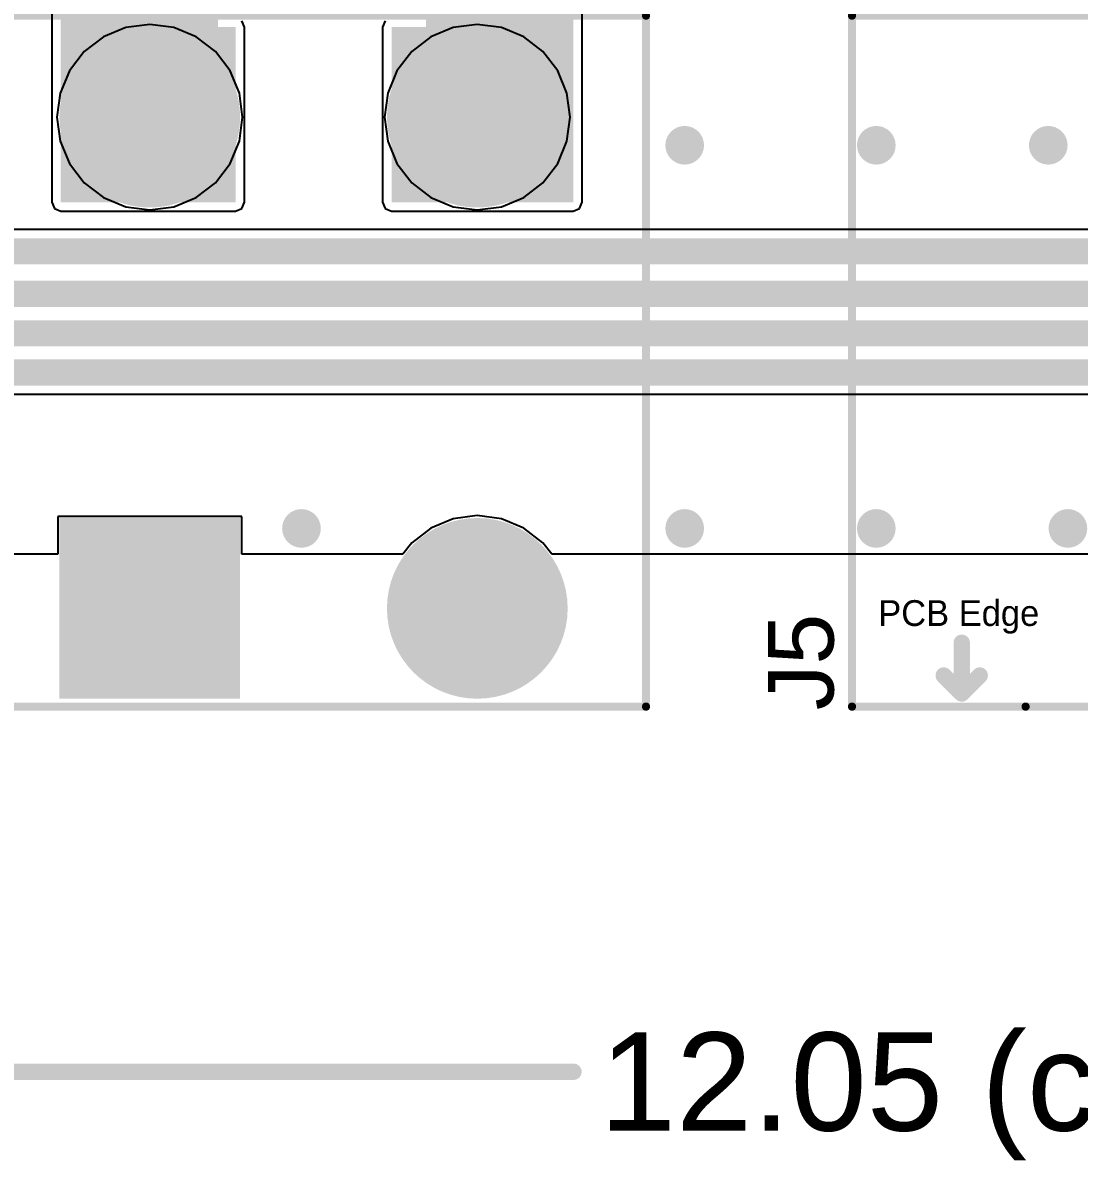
# Model space of a CAD drawing. Header units: millimetres. Extents: x -0.27 to 4.7, y -0.39 to 2.83.
# Drawn here: x 1.621 to 2.266, y -0.393 to 0.302 of the extents above; entities that cross this region are included whole.
import ezdxf

# ---------------------------------------------------------------- set-up
doc = ezdxf.new("R2010")
doc.units = ezdxf.units.MM
doc.header["$MEASUREMENT"] = 0
for name, color, linetype in [('BottomLayer', 5, 'Continuous'), ('BottomSolder', 6, 'Continuous'), ('Mechanical1', 6, 'Continuous'), ('MultiLayer', 9, 'Continuous'), ('PadHoleLayer', 156, 'Continuous'), ('TopLayer', 1, 'Continuous'), ('TopOverlay', 2, 'Continuous'), ('TopSolder', 216, 'Continuous'), ('ViaHoleLayer', 16, 'Continuous')]:
    doc.layers.add(name, color=color, linetype=linetype)
doc.styles.add('Arial', font='arial.ttf', dxfattribs={"height": 0.2})

# ---------------------------------------------------------------- blocks, each defined once
blk = doc.blocks.new('HA0200500000G_2')
at = {"layer": 'BottomLayer'}
h = blk.add_hatch(color=5, dxfattribs=at)
edge = h.paths.add_edge_path()
edge.add_arc((-0.1, 0.15), 0.05118, 0, 360)
h = blk.add_hatch(color=5, dxfattribs=at)
edge = h.paths.add_edge_path()
edge.add_arc((0.1, 0.15), 0.05118, 0, 360)
blk.add_hatch(color=5, dxfattribs=at).paths.add_polyline_path([(-0.15118, -0.09882), (-0.04882, -0.09882), (-0.04882, -0.20118), (-0.15118, -0.20118)])
h = blk.add_hatch(color=5, dxfattribs=at)
edge = h.paths.add_edge_path()
edge.add_arc((0.1, -0.15), 0.05118, 0, 360)
at = {"layer": 'BottomSolder'}
h = blk.add_hatch(color=6, dxfattribs=at)
edge = h.paths.add_edge_path()
edge.add_arc((-0.1, 0.15), 0.05518, 0, 360)
h = blk.add_hatch(color=6, dxfattribs=at)
edge = h.paths.add_edge_path()
edge.add_arc((0.1, 0.15), 0.05518, 0, 360)
blk.add_hatch(color=6, dxfattribs=at).paths.add_polyline_path([(-0.15518, -0.09482), (-0.04482, -0.09482), (-0.04482, -0.20518), (-0.15518, -0.20518)])
h = blk.add_hatch(color=6, dxfattribs=at)
edge = h.paths.add_edge_path()
edge.add_arc((0.1, -0.15), 0.05518, 0, 360)
at = {"layer": 'MultiLayer'}
h = blk.add_hatch(color=9, dxfattribs=at)
edge = h.paths.add_edge_path()
edge.add_arc((-0.1, 0.15), 0.05118, 0, 360)
h = blk.add_hatch(color=9, dxfattribs=at)
edge = h.paths.add_edge_path()
edge.add_arc((0.1, 0.15), 0.05118, 0, 360)
blk.add_hatch(color=9, dxfattribs=at).paths.add_polyline_path([(-0.15118, -0.09882), (-0.04882, -0.09882), (-0.04882, -0.20118), (-0.15118, -0.20118)])
h = blk.add_hatch(color=9, dxfattribs=at)
edge = h.paths.add_edge_path()
edge.add_arc((0.1, -0.15), 0.05118, 0, 360)
at = {"layer": 'PadHoleLayer'}
h = blk.add_hatch(color=156, dxfattribs=at)
edge = h.paths.add_edge_path()
edge.add_arc((-0.1, 0.15), 0.02559, 0, 360)
h = blk.add_hatch(color=156, dxfattribs=at)
edge = h.paths.add_edge_path()
edge.add_arc((0.1, 0.15), 0.02559, 0, 360)
h = blk.add_hatch(color=156, dxfattribs=at)
edge = h.paths.add_edge_path()
edge.add_arc((-0.1, -0.15), 0.02559, 0, 360)
h = blk.add_hatch(color=156, dxfattribs=at)
edge = h.paths.add_edge_path()
edge.add_arc((0.1, -0.15), 0.02559, 0, 360)
at = {"layer": 'TopLayer'}
h = blk.add_hatch(color=1, dxfattribs=at)
edge = h.paths.add_edge_path()
edge.add_arc((-0.1, 0.15), 0.05118, 0, 360)
h = blk.add_hatch(color=1, dxfattribs=at)
edge = h.paths.add_edge_path()
edge.add_arc((0.1, 0.15), 0.05118, 0, 360)
blk.add_hatch(color=1, dxfattribs=at).paths.add_polyline_path([(-0.15118, -0.09882), (-0.04882, -0.09882), (-0.04882, -0.20118), (-0.15118, -0.20118)])
h = blk.add_hatch(color=1, dxfattribs=at)
edge = h.paths.add_edge_path()
edge.add_arc((0.1, -0.15), 0.05118, 0, 360)
at = {"layer": 'TopSolder'}
h = blk.add_hatch(color=216, dxfattribs=at)
edge = h.paths.add_edge_path()
edge.add_arc((-0.1, 0.15), 0.05518, 0, 360)
h = blk.add_hatch(color=216, dxfattribs=at)
edge = h.paths.add_edge_path()
edge.add_arc((0.1, 0.15), 0.05518, 0, 360)
blk.add_hatch(color=216, dxfattribs=at).paths.add_polyline_path([(-0.15518, -0.09482), (-0.04482, -0.09482), (-0.04482, -0.20518), (-0.15518, -0.20518)])
h = blk.add_hatch(color=216, dxfattribs=at)
edge = h.paths.add_edge_path()
edge.add_arc((0.1, -0.15), 0.05518, 0, 360)
at = {"layer": 'TopOverlay'}
for points, const_width in [([(-0.301, -0.21), (-0.301, 0.212)], 0.005), ([(-0.301, 0.212), (0.203, 0.212)], 0.005), ([(0.203, -0.21), (0.203, 0.212)], 0.005), ([(-0.234, -0.202), (-0.234, -0.171)], 0.01), ([(-0.245, -0.191), (-0.234, -0.202)], 0.01), ([(-0.234, -0.202), (-0.223, -0.191)], 0.01), ([(-0.301, -0.21), (-0.195, -0.21)], 0.005), ([(-0.195, -0.21), (0.203, -0.21)], 0.005)]:
    blk.add_lwpolyline(points, dxfattribs=dict(at, const_width=const_width))
for points, const_width in [([(-0.30225, 0.212, 1), (-0.29975, 0.212, 1)], 0.0025), ([(-0.30225, 0.212, 1), (-0.29975, 0.212, 1)], 0.0025), ([(0.20175, 0.212, 1), (0.20425, 0.212, 1)], 0.0025), ([(0.20175, 0.212, 1), (0.20425, 0.212, 1)], 0.0025), ([(-0.2365, -0.171, 1), (-0.2315, -0.171, 1)], 0.005), ([(-0.2475, -0.191, 1), (-0.2425, -0.191, 1)], 0.005), ([(-0.2255, -0.191, 1), (-0.2205, -0.191, 1)], 0.005), ([(-0.2365, -0.202, 1), (-0.2315, -0.202, 1)], 0.005), ([(-0.2365, -0.202, 1), (-0.2315, -0.202, 1)], 0.005), ([(-0.2365, -0.202, 1), (-0.2315, -0.202, 1)], 0.005), ([(-0.30225, -0.21, 1), (-0.29975, -0.21, 1)], 0.0025), ([(-0.30225, -0.21, 1), (-0.29975, -0.21, 1)], 0.0025), ([(-0.19625, -0.21, 1), (-0.19375, -0.21, 1)], 0.0025), ([(-0.19625, -0.21, 1), (-0.19375, -0.21, 1)], 0.0025), ([(0.20175, -0.21, 1), (0.20425, -0.21, 1)], 0.0025), ([(0.20175, -0.21, 1), (0.20425, -0.21, 1)], 0.0025)]:
    blk.add_lwpolyline(points, format="xyb", close=True, dxfattribs=dict(at, const_width=const_width))
blk.add_text('PCB Edge', height=0.015748, dxfattribs=at).set_placement((-0.285, -0.16075))
blk = doc.blocks.new('HA0200500000G_4')
at = {"layer": 'BottomLayer'}
h = blk.add_hatch(color=5, dxfattribs=at)
edge = h.paths.add_edge_path()
edge.add_arc((-0.1, 0.15), 0.05118, 0, 360)
h = blk.add_hatch(color=5, dxfattribs=at)
edge = h.paths.add_edge_path()
edge.add_arc((0.1, 0.15), 0.05118, 0, 360)
blk.add_hatch(color=5, dxfattribs=at).paths.add_polyline_path([(-0.15118, -0.09882), (-0.04882, -0.09882), (-0.04882, -0.20118), (-0.15118, -0.20118)])
h = blk.add_hatch(color=5, dxfattribs=at)
edge = h.paths.add_edge_path()
edge.add_arc((0.1, -0.15), 0.05118, 0, 360)
at = {"layer": 'BottomSolder'}
h = blk.add_hatch(color=6, dxfattribs=at)
edge = h.paths.add_edge_path()
edge.add_arc((-0.1, 0.15), 0.05518, 0, 360)
h = blk.add_hatch(color=6, dxfattribs=at)
edge = h.paths.add_edge_path()
edge.add_arc((0.1, 0.15), 0.05518, 0, 360)
blk.add_hatch(color=6, dxfattribs=at).paths.add_polyline_path([(-0.15518, -0.09482), (-0.04482, -0.09482), (-0.04482, -0.20518), (-0.15518, -0.20518)])
h = blk.add_hatch(color=6, dxfattribs=at)
edge = h.paths.add_edge_path()
edge.add_arc((0.1, -0.15), 0.05518, 0, 360)
at = {"layer": 'MultiLayer'}
h = blk.add_hatch(color=9, dxfattribs=at)
edge = h.paths.add_edge_path()
edge.add_arc((-0.1, 0.15), 0.05118, 0, 360)
h = blk.add_hatch(color=9, dxfattribs=at)
edge = h.paths.add_edge_path()
edge.add_arc((0.1, 0.15), 0.05118, 0, 360)
blk.add_hatch(color=9, dxfattribs=at).paths.add_polyline_path([(-0.15118, -0.09882), (-0.04882, -0.09882), (-0.04882, -0.20118), (-0.15118, -0.20118)])
h = blk.add_hatch(color=9, dxfattribs=at)
edge = h.paths.add_edge_path()
edge.add_arc((0.1, -0.15), 0.05118, 0, 360)
at = {"layer": 'PadHoleLayer'}
h = blk.add_hatch(color=156, dxfattribs=at)
edge = h.paths.add_edge_path()
edge.add_arc((-0.1, 0.15), 0.02559, 0, 360)
h = blk.add_hatch(color=156, dxfattribs=at)
edge = h.paths.add_edge_path()
edge.add_arc((0.1, 0.15), 0.02559, 0, 360)
h = blk.add_hatch(color=156, dxfattribs=at)
edge = h.paths.add_edge_path()
edge.add_arc((-0.1, -0.15), 0.02559, 0, 360)
h = blk.add_hatch(color=156, dxfattribs=at)
edge = h.paths.add_edge_path()
edge.add_arc((0.1, -0.15), 0.02559, 0, 360)
at = {"layer": 'TopLayer'}
h = blk.add_hatch(color=1, dxfattribs=at)
edge = h.paths.add_edge_path()
edge.add_arc((-0.1, 0.15), 0.05118, 0, 360)
h = blk.add_hatch(color=1, dxfattribs=at)
edge = h.paths.add_edge_path()
edge.add_arc((0.1, 0.15), 0.05118, 0, 360)
blk.add_hatch(color=1, dxfattribs=at).paths.add_polyline_path([(-0.15118, -0.09882), (-0.04882, -0.09882), (-0.04882, -0.20118), (-0.15118, -0.20118)])
h = blk.add_hatch(color=1, dxfattribs=at)
edge = h.paths.add_edge_path()
edge.add_arc((0.1, -0.15), 0.05118, 0, 360)
at = {"layer": 'TopSolder'}
h = blk.add_hatch(color=216, dxfattribs=at)
edge = h.paths.add_edge_path()
edge.add_arc((-0.1, 0.15), 0.05518, 0, 360)
h = blk.add_hatch(color=216, dxfattribs=at)
edge = h.paths.add_edge_path()
edge.add_arc((0.1, 0.15), 0.05518, 0, 360)
blk.add_hatch(color=216, dxfattribs=at).paths.add_polyline_path([(-0.15518, -0.09482), (-0.04482, -0.09482), (-0.04482, -0.20518), (-0.15518, -0.20518)])
h = blk.add_hatch(color=216, dxfattribs=at)
edge = h.paths.add_edge_path()
edge.add_arc((0.1, -0.15), 0.05518, 0, 360)
at = {"layer": 'TopOverlay'}
for points, const_width in [([(-0.301, -0.21), (-0.301, 0.212)], 0.005), ([(-0.301, 0.212), (0.203, 0.212)], 0.005), ([(0.203, -0.21), (0.203, 0.212)], 0.005), ([(-0.234, -0.202), (-0.234, -0.171)], 0.01), ([(-0.245, -0.191), (-0.234, -0.202)], 0.01), ([(-0.234, -0.202), (-0.223, -0.191)], 0.01), ([(-0.301, -0.21), (-0.195, -0.21)], 0.005), ([(-0.195, -0.21), (0.203, -0.21)], 0.005)]:
    blk.add_lwpolyline(points, dxfattribs=dict(at, const_width=const_width))
for points, const_width in [([(-0.30225, 0.212, 1), (-0.29975, 0.212, 1)], 0.0025), ([(-0.30225, 0.212, 1), (-0.29975, 0.212, 1)], 0.0025), ([(0.20175, 0.212, 1), (0.20425, 0.212, 1)], 0.0025), ([(0.20175, 0.212, 1), (0.20425, 0.212, 1)], 0.0025), ([(-0.2365, -0.171, 1), (-0.2315, -0.171, 1)], 0.005), ([(-0.2475, -0.191, 1), (-0.2425, -0.191, 1)], 0.005), ([(-0.2255, -0.191, 1), (-0.2205, -0.191, 1)], 0.005), ([(-0.2365, -0.202, 1), (-0.2315, -0.202, 1)], 0.005), ([(-0.2365, -0.202, 1), (-0.2315, -0.202, 1)], 0.005), ([(-0.2365, -0.202, 1), (-0.2315, -0.202, 1)], 0.005), ([(-0.30225, -0.21, 1), (-0.29975, -0.21, 1)], 0.0025), ([(-0.30225, -0.21, 1), (-0.29975, -0.21, 1)], 0.0025), ([(-0.19625, -0.21, 1), (-0.19375, -0.21, 1)], 0.0025), ([(-0.19625, -0.21, 1), (-0.19375, -0.21, 1)], 0.0025), ([(0.20175, -0.21, 1), (0.20425, -0.21, 1)], 0.0025), ([(0.20175, -0.21, 1), (0.20425, -0.21, 1)], 0.0025)]:
    blk.add_lwpolyline(points, format="xyb", close=True, dxfattribs=dict(at, const_width=const_width))
blk.add_text('PCB Edge', height=0.015748, dxfattribs=at).set_placement((-0.285, -0.16075))

msp = doc.modelspace()

# ---------------------------------------------------------------- hatches: boundary and pattern name
at = {"layer": 'BottomLayer'}
h = msp.add_hatch(color=5, dxfattribs=at)
edge = h.paths.add_edge_path()
edge.add_arc((2.02505, 0.22677), 0.01181, 0, 360)
h = msp.add_hatch(color=5, dxfattribs=at)
edge = h.paths.add_edge_path()
edge.add_arc((2.14205, 0.22677), 0.01181, 0, 360)
h = msp.add_hatch(color=5, dxfattribs=at)
edge = h.paths.add_edge_path()
edge.add_arc((2.24705, 0.22677), 0.01181, 0, 360)
h = msp.add_hatch(color=5, dxfattribs=at)
edge = h.paths.add_edge_path()
edge.add_arc((1.79105, -0.00723), 0.01181, 0, 360)
h = msp.add_hatch(color=5, dxfattribs=at)
edge = h.paths.add_edge_path()
edge.add_arc((2.02505, -0.00723), 0.01181, 0, 360)
h = msp.add_hatch(color=5, dxfattribs=at)
edge = h.paths.add_edge_path()
edge.add_arc((2.14205, -0.00723), 0.01181, 0, 360)
h = msp.add_hatch(color=5, dxfattribs=at)
edge = h.paths.add_edge_path()
edge.add_arc((2.25905, -0.00723), 0.01181, 0, 360)
at = {"layer": 'BottomSolder'}
h = msp.add_hatch(color=6, dxfattribs=at)
edge = h.paths.add_edge_path()
edge.add_arc((2.02505, 0.22677), 0.00591, 0, 360)
h = msp.add_hatch(color=6, dxfattribs=at)
edge = h.paths.add_edge_path()
edge.add_arc((2.14205, 0.22677), 0.00591, 0, 360)
h = msp.add_hatch(color=6, dxfattribs=at)
edge = h.paths.add_edge_path()
edge.add_arc((2.24705, 0.22677), 0.00591, 0, 360)
h = msp.add_hatch(color=6, dxfattribs=at)
edge = h.paths.add_edge_path()
edge.add_arc((1.79105, -0.00723), 0.00591, 0, 360)
h = msp.add_hatch(color=6, dxfattribs=at)
edge = h.paths.add_edge_path()
edge.add_arc((2.02505, -0.00723), 0.00591, 0, 360)
h = msp.add_hatch(color=6, dxfattribs=at)
edge = h.paths.add_edge_path()
edge.add_arc((2.14205, -0.00723), 0.00591, 0, 360)
h = msp.add_hatch(color=6, dxfattribs=at)
edge = h.paths.add_edge_path()
edge.add_arc((2.25905, -0.00723), 0.00591, 0, 360)
at = {"layer": 'TopLayer'}
for points in [[(1.74, 0.438), (1.64402, 0.438), (1.64402, 0.19195), (1.74, 0.19195)], [(1.86702, 0.19195), (1.95702, 0.19195), (1.95702, 0.43995), (1.86702, 0.43995)], [(1.75082, 0.29895), (1.72582, 0.29895), (1.72582, 0.19195), (1.75082, 0.19195)], [(1.84602, 0.19195), (1.87102, 0.19195), (1.87102, 0.29895), (1.84602, 0.29895)]]:
    msp.add_hatch(color=1, dxfattribs=at).paths.add_polyline_path(points)
h = msp.add_hatch(color=1, dxfattribs=at)
edge = h.paths.add_edge_path()
edge.add_arc((2.02505, 0.22677), 0.01181, 0, 360)
h = msp.add_hatch(color=1, dxfattribs=at)
edge = h.paths.add_edge_path()
edge.add_arc((2.14205, 0.22677), 0.01181, 0, 360)
h = msp.add_hatch(color=1, dxfattribs=at)
edge = h.paths.add_edge_path()
edge.add_arc((2.24705, 0.22677), 0.01181, 0, 360)
h = msp.add_hatch(color=1, dxfattribs=at)
edge = h.paths.add_edge_path()
edge.add_arc((1.79105, -0.00723), 0.01181, 0, 360)
h = msp.add_hatch(color=1, dxfattribs=at)
edge = h.paths.add_edge_path()
edge.add_arc((2.02505, -0.00723), 0.01181, 0, 360)
h = msp.add_hatch(color=1, dxfattribs=at)
edge = h.paths.add_edge_path()
edge.add_arc((2.14205, -0.00723), 0.01181, 0, 360)
h = msp.add_hatch(color=1, dxfattribs=at)
edge = h.paths.add_edge_path()
edge.add_arc((2.25905, -0.00723), 0.01181, 0, 360)
at = {"layer": 'TopSolder'}
h = msp.add_hatch(color=216, dxfattribs=at)
edge = h.paths.add_edge_path()
edge.add_arc((2.02505, 0.22677), 0.00591, 0, 360)
h = msp.add_hatch(color=216, dxfattribs=at)
edge = h.paths.add_edge_path()
edge.add_arc((2.14205, 0.22677), 0.00591, 0, 360)
h = msp.add_hatch(color=216, dxfattribs=at)
edge = h.paths.add_edge_path()
edge.add_arc((2.24705, 0.22677), 0.00591, 0, 360)
h = msp.add_hatch(color=216, dxfattribs=at)
edge = h.paths.add_edge_path()
edge.add_arc((1.79105, -0.00723), 0.00591, 0, 360)
h = msp.add_hatch(color=216, dxfattribs=at)
edge = h.paths.add_edge_path()
edge.add_arc((2.02505, -0.00723), 0.00591, 0, 360)
h = msp.add_hatch(color=216, dxfattribs=at)
edge = h.paths.add_edge_path()
edge.add_arc((2.14205, -0.00723), 0.00591, 0, 360)
h = msp.add_hatch(color=216, dxfattribs=at)
edge = h.paths.add_edge_path()
edge.add_arc((2.25905, -0.00723), 0.00591, 0, 360)
at = {"layer": 'ViaHoleLayer'}
h = msp.add_hatch(color=16, dxfattribs=at)
edge = h.paths.add_edge_path()
edge.add_arc((2.02505, 0.22677), 0.00591, 0, 360)
h = msp.add_hatch(color=16, dxfattribs=at)
edge = h.paths.add_edge_path()
edge.add_arc((2.14205, 0.22677), 0.00591, 0, 360)
h = msp.add_hatch(color=16, dxfattribs=at)
edge = h.paths.add_edge_path()
edge.add_arc((2.24705, 0.22677), 0.00591, 0, 360)
h = msp.add_hatch(color=16, dxfattribs=at)
edge = h.paths.add_edge_path()
edge.add_arc((1.79105, -0.00723), 0.00591, 0, 360)
h = msp.add_hatch(color=16, dxfattribs=at)
edge = h.paths.add_edge_path()
edge.add_arc((2.02505, -0.00723), 0.00591, 0, 360)
h = msp.add_hatch(color=16, dxfattribs=at)
edge = h.paths.add_edge_path()
edge.add_arc((2.14205, -0.00723), 0.00591, 0, 360)
h = msp.add_hatch(color=16, dxfattribs=at)
edge = h.paths.add_edge_path()
edge.add_arc((2.25905, -0.00723), 0.00591, 0, 360)

# ---------------------------------------------------------------- linework, layer by layer
at = {"layer": 'BottomLayer'}
for p, q in [((1.69842, 0.30061), (1.68376, 0.29868)), ((1.71309, 0.29868), (1.69842, 0.30061)), ((1.89842, 0.30061), (1.88376, 0.29868)), ((1.91309, 0.29868), (1.89842, 0.30061)), ((1.67009, 0.29302), (1.65835, 0.28402)), ((1.68376, 0.29868), (1.67009, 0.29302)), ((1.72676, 0.29302), (1.71309, 0.29868)), ((1.73849, 0.28402), (1.72676, 0.29302)), ((1.87009, 0.29302), (1.85835, 0.28402)), ((1.88376, 0.29868), (1.87009, 0.29302)), ((1.92676, 0.29302), (1.91309, 0.29868)), ((1.93849, 0.28402), (1.92676, 0.29302)), ((1.65835, 0.28402), (1.64935, 0.27228)), ((1.7475, 0.27228), (1.73849, 0.28402)), ((1.85835, 0.28402), (1.84935, 0.27228)), ((1.9475, 0.27228), (1.93849, 0.28402)), ((1.64935, 0.27228), (1.64369, 0.25862)), ((1.75316, 0.25862), (1.7475, 0.27228)), ((1.84935, 0.27228), (1.84369, 0.25862)), ((1.95316, 0.25862), (1.9475, 0.27228)), ((1.64369, 0.25862), (1.64176, 0.24395)), ((1.75509, 0.24395), (1.75316, 0.25862)), ((1.84369, 0.25862), (1.84176, 0.24395)), ((1.95509, 0.24395), (1.95316, 0.25862)), ((1.64176, 0.24395), (1.64369, 0.22928)), ((1.75316, 0.22928), (1.75509, 0.24395)), ((1.84176, 0.24395), (1.84369, 0.22928)), ((1.95316, 0.22928), (1.95509, 0.24395)), ((1.64369, 0.22928), (1.64935, 0.21562)), ((1.7475, 0.21562), (1.75316, 0.22928)), ((1.84369, 0.22928), (1.84935, 0.21562)), ((1.9475, 0.21562), (1.95316, 0.22928)), ((1.64935, 0.21562), (1.65835, 0.20388)), ((1.73849, 0.20388), (1.7475, 0.21562)), ((1.84935, 0.21562), (1.85835, 0.20388)), ((1.93849, 0.20388), (1.9475, 0.21562)), ((1.65835, 0.20388), (1.67009, 0.19487)), ((1.72676, 0.19487), (1.73849, 0.20388)), ((1.85835, 0.20388), (1.87009, 0.19487)), ((1.92676, 0.19487), (1.93849, 0.20388)), ((1.67009, 0.19487), (1.68376, 0.18921)), ((1.71309, 0.18921), (1.72676, 0.19487)), ((1.87009, 0.19487), (1.88376, 0.18921)), ((1.91309, 0.18921), (1.92676, 0.19487)), ((1.68376, 0.18921), (1.69842, 0.18728)), ((1.69842, 0.18728), (1.71309, 0.18921)), ((1.88376, 0.18921), (1.89842, 0.18728)), ((1.89842, 0.18728), (1.91309, 0.18921)), ((3.20938, 0.17525), (1.21749, 0.17525)), ((1.00905, 0.07469), (3.33182, 0.07469)), ((1.7546, 0.00013), (1.64224, 0.00013)), ((1.64224, 0.00013), (1.64224, -0.023)), ((1.7546, -0.023), (1.7546, 0.00013)), ((1.89842, 0.00061), (1.88376, -0.00132)), ((1.91309, -0.00132), (1.89842, 0.00061)), ((1.88376, -0.00132), (1.87009, -0.00698)), ((1.92676, -0.00698), (1.91309, -0.00132)), ((1.87009, -0.00698), (1.85835, -0.01598)), ((1.93849, -0.01598), (1.92676, -0.00698)), ((1.85835, -0.01598), (1.85297, -0.023)), ((1.94388, -0.023), (1.93849, -0.01598)), ((1.64224, -0.023), (1.31608, -0.023)), ((1.85297, -0.023), (1.7546, -0.023)), ((2.27204, -0.023), (1.94388, -0.023))]:
    msp.add_line(p, q, dxfattribs=at)
at = {"layer": 'BottomLayer', "const_width": 0.016}
for points in [[(1.212, 0.162), (3.21487, 0.162)], [(1.20291, 0.136), (3.23487, 0.136)], [(1.02005, 0.11195), (3.31595, 0.11195)], [(1.00905, 0.08795), (3.33182, 0.08795)]]:
    msp.add_lwpolyline(points, dxfattribs=at)
at = {"layer": 'Mechanical1', "const_width": 0.01}
msp.add_lwpolyline([(-0.11718, -0.33905), (1.95711, -0.33905)], dxfattribs=at)
at = {"layer": 'Mechanical1', "const_width": 0.005}
msp.add_lwpolyline([(1.95461, -0.33905, 1), (1.95961, -0.33905, 1)], format="xyb", close=True, dxfattribs=at)
at = {"layer": 'TopLayer'}
for p, q in [((1.63861, 0.438), (1.63861, 0.19195)), ((1.96243, 0.19195), (1.96243, 0.43995)), ((1.75623, 0.29895), (1.75465, 0.30278)), ((1.75623, 0.19195), (1.75623, 0.29895)), ((1.8422, 0.30278), (1.84061, 0.29895)), ((1.84061, 0.29895), (1.84061, 0.19195)), ((1.63861, 0.19195), (1.6402, 0.18812)), ((1.6402, 0.18812), (1.64402, 0.18654)), ((1.75082, 0.18654), (1.75465, 0.18812)), ((1.75465, 0.18812), (1.75623, 0.19195)), ((1.84061, 0.19195), (1.8422, 0.18812)), ((1.8422, 0.18812), (1.84602, 0.18654)), ((1.95702, 0.18654), (1.96085, 0.18812)), ((1.96085, 0.18812), (1.96243, 0.19195)), ((1.64402, 0.18654), (1.75082, 0.18654)), ((1.84602, 0.18654), (1.95702, 0.18654)), ((1.7546, 0.00013), (1.64224, 0.00013)), ((1.64224, 0.00013), (1.64224, -0.023)), ((1.7546, -0.023), (1.7546, 0.00013)), ((1.89842, 0.00061), (1.88376, -0.00132)), ((1.91309, -0.00132), (1.89842, 0.00061)), ((1.88376, -0.00132), (1.87009, -0.00698)), ((1.92676, -0.00698), (1.91309, -0.00132)), ((1.87009, -0.00698), (1.85835, -0.01598)), ((1.93849, -0.01598), (1.92676, -0.00698)), ((1.85835, -0.01598), (1.85297, -0.023)), ((1.94388, -0.023), (1.93849, -0.01598)), ((1.64224, -0.023), (1.31608, -0.023)), ((1.85297, -0.023), (1.7546, -0.023)), ((2.27204, -0.023), (1.94388, -0.023))]:
    msp.add_line(p, q, dxfattribs=at)
at = {"layer": 'TopLayer', "const_width": 0.04}
for points in [[(1.69842, 0.24395), (1.69912, 0.24465)], [(1.89842, 0.24395), (1.89862, 0.24415)]]:
    msp.add_lwpolyline(points, dxfattribs=at)
at = {"layer": 'TopLayer', "const_width": 0.02}
for points in [[(1.68912, 0.24465, 1), (1.70912, 0.24465, 1)], [(1.88862, 0.24415, 1), (1.90862, 0.24415, 1)], [(1.68842, 0.24395, 1), (1.70842, 0.24395, 1)], [(1.88842, 0.24395, 1), (1.90842, 0.24395, 1)]]:
    msp.add_lwpolyline(points, format="xyb", close=True, dxfattribs=at)

# ---------------------------------------------------------------- block references
for name, p in [('HA0200500000G_2', (1.79842, 0.09395)), ('HA0200500000G_4', (2.42822, 0.09395))]:
    msp.add_blockref(name, p)

# ---------------------------------------------------------------- texts
at = {"layer": 'Mechanical1', "style": 'Arial'}
msp.add_text('12.05 (cm)', height=0.06, dxfattribs=at).set_placement((1.97311, -0.37504))
at = {"layer": 'TopOverlay', "style": 'Arial'}
msp.add_text('J5', height=0.04, rotation=90, dxfattribs=at).set_placement((2.11599, -0.11832))

doc.saveas('drawing.dxf')
